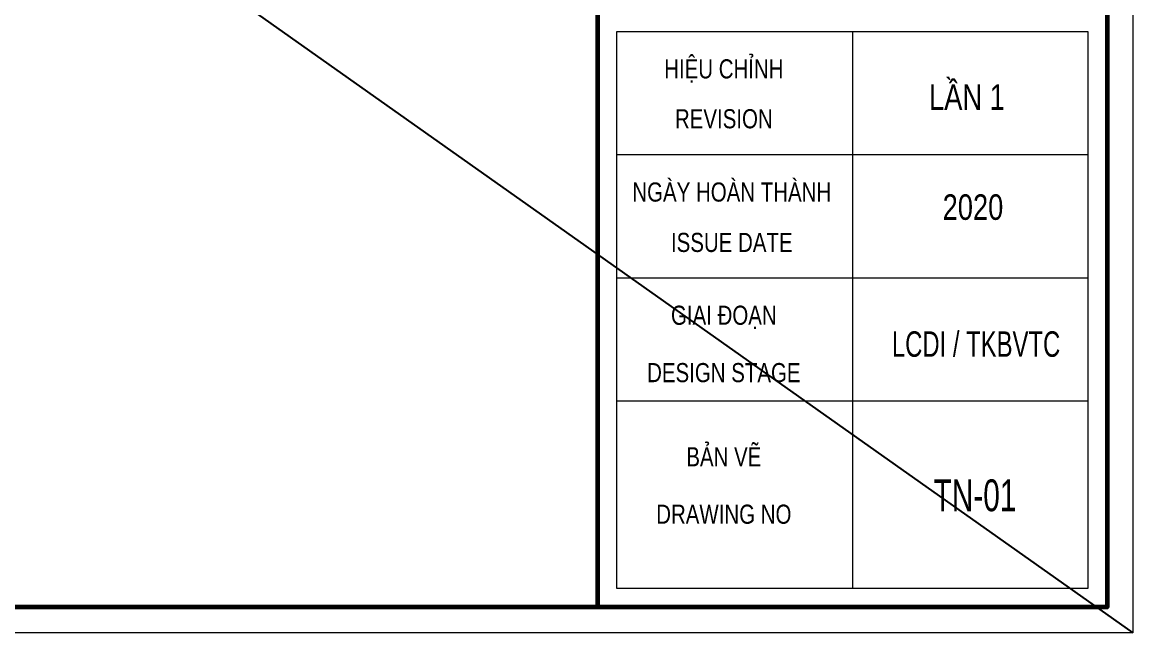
# Model space of a CAD drawing. Header units: inches. Extents: x 692246 to 692930, y 595951 to 596289.
# Drawn here: x 692882.13 to 692930.43, y 595959.31 to 595985.87 of the extents above; entities that cross this region are included whole.
import ezdxf
from ezdxf.enums import TextEntityAlignment as Align

# ---------------------------------------------------------------- set-up
doc = ezdxf.new("R2010")
doc.units = ezdxf.units.IN
doc.header["$MEASUREMENT"] = 0
doc.layers.get('0').update_dxf_attribs({"lineweight": 18})
doc.layers.add('KCS_Plotter', color=11, linetype='Continuous', plot=False)
doc.layers.add('Khungten_LCDI', color=7, linetype='Continuous')
doc.layers.add('LC Net thay', color=7, linetype='Continuous', lineweight=25)
doc.layers.add('LC Text1', color=3, linetype='Continuous', lineweight=20)
doc.styles.add('Khungten', font='VHAVAN.TTF', dxfattribs={"width": 0.8, "height": 5000})
doc.styles.add('Title', font='VHAVAN.TTF', dxfattribs={"width": 0.8})

# ---------------------------------------------------------------- blocks, each defined once
blk = doc.blocks.new('lcdi fix')
at = {"layer": 'Defpoints', "lineweight": 0}
blk.add_lwpolyline([(-1200, -14850), (-1200, 14850), (40800, 14850), (40800, -14850)], close=True, dxfattribs=at)
at = {"layer": 'Khungten_LCDI', "color": 5, "lineweight": 60}
blk.add_line((36600, 14650), (36600, -14650), dxfattribs=at)
at = {"layer": 'Khungten_LCDI', "color": 5, "lineweight": 25}
blk.add_line((40600, -14650), (40600, 14650), dxfattribs=at)
at = {"layer": 'Khungten_LCDI', "color": 9, "lineweight": 15}
for p, q in [((38600, -10133.4), (38600, -14500)), ((40450, -11100), (36750, -11100)), ((40450, -12066.7), (36750, -12066.7)), ((40450, -13033.3), (36750, -13033.3))]:
    blk.add_line(p, q, dxfattribs=at)
at = {"layer": 'Khungten_LCDI', "color": 5, "lineweight": 60}
blk.add_lwpolyline([(0, -14650), (0, 14650), (40600, 14650), (40600, -14650)], close=True, dxfattribs=at)
at = {"layer": 'Khungten_LCDI', "color": 9, "lineweight": 15}
blk.add_lwpolyline([(36750, -14500), (40450, -14500), (40450, -10133.4), (36750, -10133.4)], close=True, dxfattribs=at)
at = {"color": 7}
for s, height, style, width, p in [('hiÖu chØnh', 150, 'Khungten', 0.8, (37591.7, -10499.4)), ('revision', 150, 'Khungten', 0.8, (37591.7, -10891)), ('ngµy hoµn thµnh', 150, 'Khungten', 0.8, (37654, -11466.1)), ('issue date', 150, 'Khungten', 0.8, (37654, -11861.5)), ('giai ®o¹n', 150, 'Khungten', 0.8, (37591.7, -12432.7)), ('lcdi / tkBVTC', 200, 'Title', 0.7, (39570.6, -12684.1)), ('design stage', 150, 'Khungten', 0.8, (37591.7, -12883.2)), ('b¶n vÏ', 150, 'Khungten', 0.8, (37591.7, -13543.7)), ('drawing nO', 150, 'Khungten', 0.8, (37591.7, -13994.2))]:
    blk.add_text(s, height=height, dxfattribs=dict(at, style=style, width=width)).set_placement(p, align=Align.CENTER)
at = {"color": 7, "style": 'Khungten', "width": 0.8}
for tag, p in [('REVISION', (39498.8, -10746.3)), ('NGAYHT', (39546.1, -11609.4))]:
    blk.add_attdef(tag, text='', height=200, dxfattribs=at).set_placement(p, align=Align.CENTER)
at = {"layer": 'LC Text1', "style": 'Title', "width": 1.824646}
for tag, p, p2 in [('TENBANVE1', (36912.7, -8885.8), (40339.1, -8885.8)), ('TENBANVE2', (36912.7, -9562.5), (40339.1, -9562.5))]:
    blk.add_attdef(tag, text='', height=250, dxfattribs=at).set_placement(p, p2, align=Align.FIT)
at = {"layer": 'LC Text1', "style": 'Title', "width": 0.7}
blk.add_attdef('SOBANVE', text='', height=250, dxfattribs=at).set_placement((39562, -13896.2), align=Align.CENTER)

msp = doc.modelspace()

# ---------------------------------------------------------------- linework, layer by layer
at = {"layer": 'KCS_Plotter', "ltscale": 50}
msp.add_line((692697.587, 596123.964), (692930.435, 595959.308), dxfattribs=at)

# ---------------------------------------------------------------- block references
at = {"layer": 'LC Net thay'}
ref = msp.add_blockref('lcdi fix', (692704.239, 596041.636), dxfattribs=dict(at, xscale=0.005543999978195853, yscale=0.005543999978195853, zscale=0.005543999978195853))
ref.add_attrib('NGAYHT', '2020', dxfattribs={"layer": 'LC Text1', "height": 1.1088, "style": 'Khungten', "width": 0.8}).set_placement((692923.483, 595977.274), align=Align.CENTER)
ref.add_attrib('REVISION', 'lÇn 1', dxfattribs={"layer": 'LC Text1', "height": 1.1088, "style": 'Khungten', "width": 0.8}).set_placement((692923.22, 595982.059), align=Align.CENTER)
ref.add_attrib('SOBANVE', 'tn-01', dxfattribs={"layer": 'LC Text1', "height": 1.386, "style": 'Title', "width": 0.7}).set_placement((692923.571, 595964.596), align=Align.CENTER)

doc.saveas('drawing.dxf')
